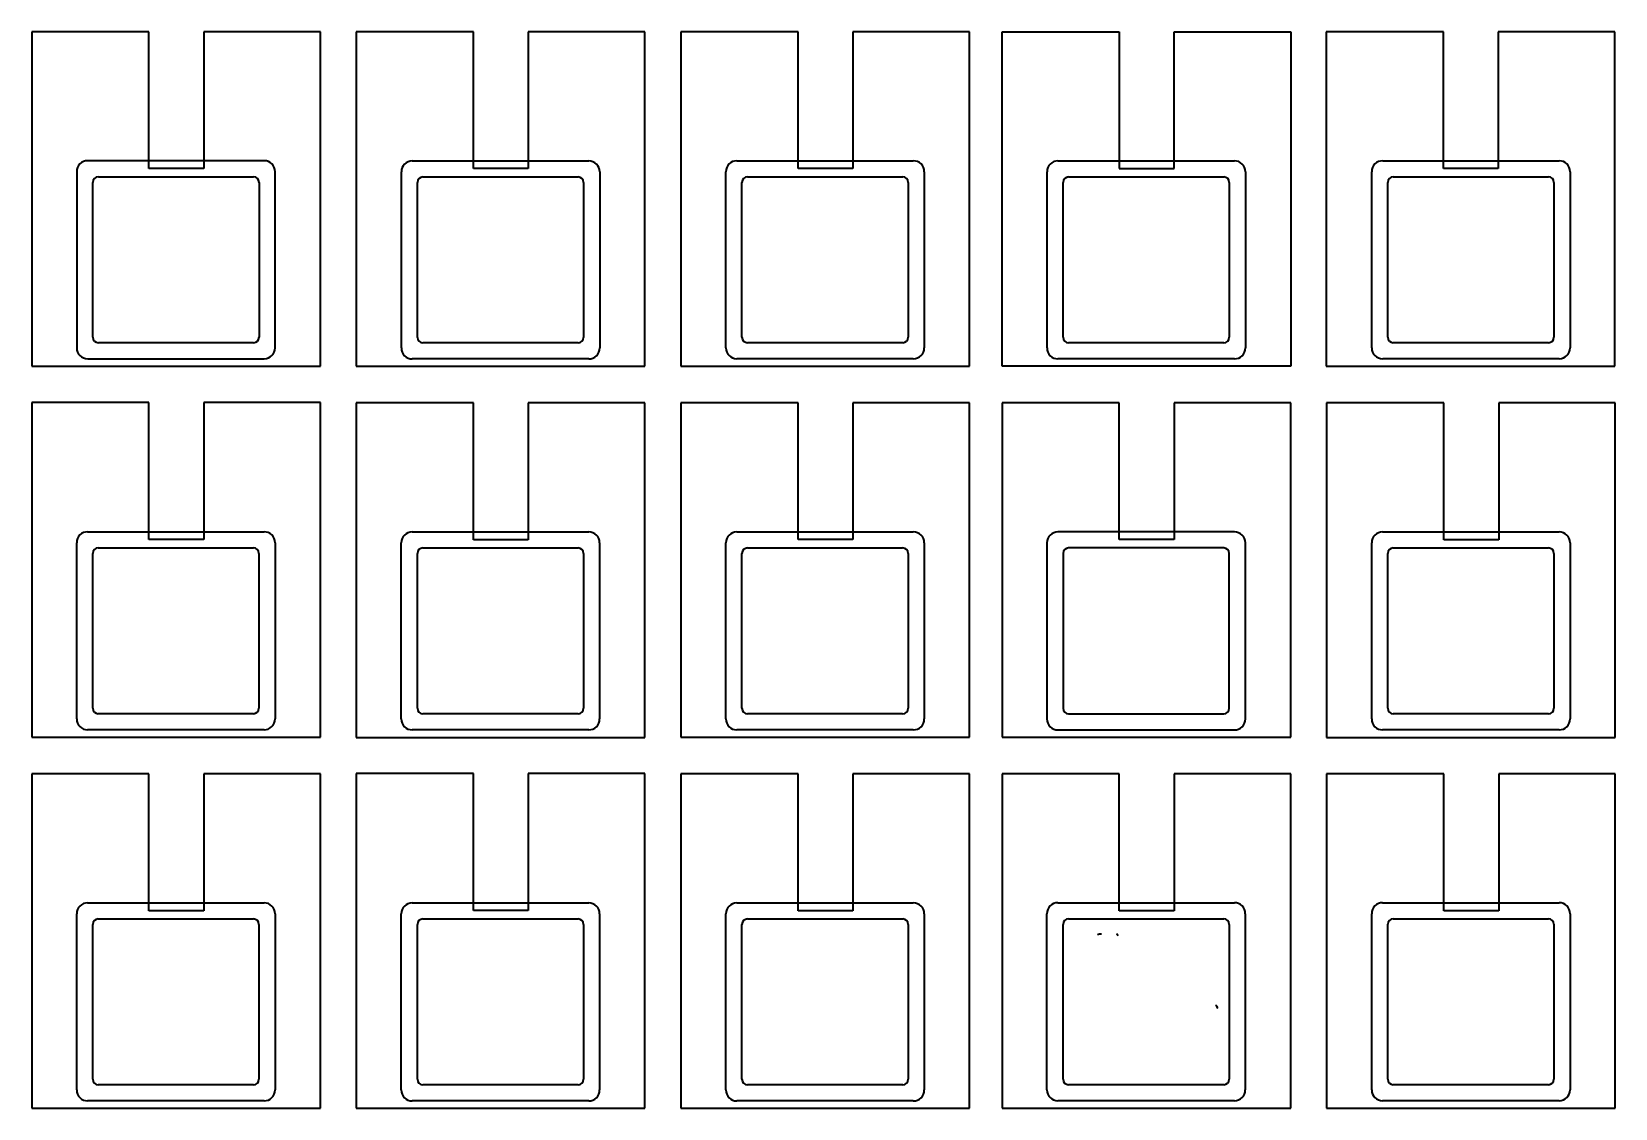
# Model space of a CAD drawing. Header units: millimetres. Extents: x -103 to 297, y 0 to 210.
# Drawn here: x -103.4 to -16.6, y 140.7 to 199.7 of the extents above; entities that cross this region are included whole.
import ezdxf

# ---------------------------------------------------------------- set-up
doc = ezdxf.new("R2010")
doc.units = ezdxf.units.MM
doc.layers.get('0').update_dxf_attribs({"lineweight": 25})
doc.layers.add('_Beschriftung', color=7, linetype='Continuous')
doc.layers.add('Beschnitt', color=7, linetype='Continuous')

# ---------------------------------------------------------------- blocks, each defined once
blk = doc.blocks.new('SE7')
at = {"layer": 'Beschnitt', "color": 7, "linetype": 'Continuous', "lineweight": 35}
for p, q in [((90.686, 128.165), (84.263, 128.165)), ((84.263, 128.165), (84.263, 109.845)), ((90.686, 120.667), (90.686, 128.165)), ((93.686, 128.165), (93.686, 120.667)), ((100.076, 128.165), (93.686, 128.165)), ((100.076, 109.845), (100.076, 128.165)), ((93.686, 120.667), (90.686, 120.667)), ((84.263, 109.845), (100.076, 109.845))]:
    blk.add_line(p, q, dxfattribs=at)
blk = doc.blocks.new('SE6')
at = {"layer": 'Beschnitt'}
blk.add_blockref('SE7', (0, 0), dxfattribs=at)
blk = doc.blocks.new('SE9')
at = {"layer": 'Beschnitt', "color": 7, "linetype": 'Continuous', "lineweight": 35}
for p, q in [((72.906, 128.18), (66.483, 128.18)), ((66.483, 128.18), (66.483, 109.86)), ((72.906, 120.681), (72.906, 128.18)), ((75.906, 128.18), (75.906, 120.681)), ((82.296, 128.18), (75.906, 128.18)), ((82.296, 109.86), (82.296, 128.18)), ((75.906, 120.681), (72.906, 120.681)), ((66.483, 109.86), (82.296, 109.86))]:
    blk.add_line(p, q, dxfattribs=at)
blk = doc.blocks.new('SE8')
at = {"layer": 'Beschnitt'}
blk.add_blockref('SE9', (0, 0), dxfattribs=at)
blk = doc.blocks.new('SE11')
at = {"layer": 'Beschnitt', "color": 7, "linetype": 'Continuous', "lineweight": 35}
for p, q in [((55.126, 128.166), (48.703, 128.166)), ((48.703, 128.166), (48.703, 109.846)), ((55.126, 120.667), (55.126, 128.166)), ((58.126, 128.166), (58.126, 120.667)), ((64.516, 128.166), (58.126, 128.166)), ((64.516, 109.846), (64.516, 128.166)), ((58.126, 120.667), (55.126, 120.667)), ((48.703, 109.846), (64.516, 109.846))]:
    blk.add_line(p, q, dxfattribs=at)
blk = doc.blocks.new('SE10')
at = {"layer": 'Beschnitt'}
blk.add_blockref('SE11', (0, 0), dxfattribs=at)
blk = doc.blocks.new('SE13')
at = {"layer": 'Beschnitt', "color": 7, "linetype": 'Continuous', "lineweight": 35}
for p, q in [((55.126, 148.493), (48.703, 148.493)), ((48.703, 148.493), (48.703, 130.173)), ((55.126, 140.994), (55.126, 148.493)), ((58.126, 148.493), (58.126, 140.994)), ((64.516, 148.493), (58.126, 148.493)), ((64.516, 130.173), (64.516, 148.493)), ((58.126, 140.994), (55.126, 140.994)), ((48.703, 130.173), (64.516, 130.173))]:
    blk.add_line(p, q, dxfattribs=at)
blk = doc.blocks.new('SE12')
at = {"layer": 'Beschnitt'}
blk.add_blockref('SE13', (0, 0), dxfattribs=at)
blk = doc.blocks.new('SE15')
at = {"layer": 'Beschnitt', "color": 7, "linetype": 'Continuous', "lineweight": 35}
for p, q in [((72.906, 148.478), (66.483, 148.478)), ((66.483, 148.478), (66.483, 130.158)), ((72.906, 140.98), (72.906, 148.478)), ((75.906, 148.478), (75.906, 140.98)), ((82.296, 148.478), (75.906, 148.478)), ((82.296, 130.158), (82.296, 148.478)), ((75.906, 140.98), (72.906, 140.98)), ((66.483, 130.158), (82.296, 130.158))]:
    blk.add_line(p, q, dxfattribs=at)
blk = doc.blocks.new('SE14')
at = {"layer": 'Beschnitt'}
blk.add_blockref('SE15', (0, 0), dxfattribs=at)
blk = doc.blocks.new('SE17')
at = {"layer": 'Beschnitt', "color": 7, "linetype": 'Continuous', "lineweight": 35}
for p, q in [((90.686, 148.487), (84.263, 148.487)), ((84.263, 148.487), (84.263, 130.167)), ((90.686, 140.989), (90.686, 148.487)), ((93.686, 148.487), (93.686, 140.989)), ((100.076, 148.487), (93.686, 148.487)), ((100.076, 130.167), (100.076, 148.487)), ((93.686, 140.989), (90.686, 140.989)), ((84.263, 130.167), (100.076, 130.167))]:
    blk.add_line(p, q, dxfattribs=at)
blk = doc.blocks.new('SE16')
at = {"layer": 'Beschnitt'}
blk.add_blockref('SE17', (0, 0), dxfattribs=at)
blk = doc.blocks.new('SE19')
at = {"layer": 'Beschnitt', "color": 7, "linetype": 'Continuous', "lineweight": 35}
for p, q in [((90.686, 168.807), (84.263, 168.807)), ((84.263, 168.807), (84.263, 150.487)), ((90.686, 161.308), (90.686, 168.807)), ((93.686, 168.807), (93.686, 161.308)), ((100.076, 168.807), (93.686, 168.807)), ((100.076, 150.487), (100.076, 168.807)), ((93.686, 161.308), (90.686, 161.308)), ((84.263, 150.487), (100.076, 150.487))]:
    blk.add_line(p, q, dxfattribs=at)
blk = doc.blocks.new('SE18')
at = {"layer": 'Beschnitt'}
blk.add_blockref('SE19', (0, 0), dxfattribs=at)
blk = doc.blocks.new('SE21')
at = {"layer": 'Beschnitt', "color": 7, "linetype": 'Continuous', "lineweight": 35}
for p, q in [((66.483, 168.81), (66.483, 150.49)), ((72.906, 168.81), (66.483, 168.81)), ((72.906, 161.311), (72.906, 168.81)), ((82.296, 168.81), (75.906, 168.81)), ((75.906, 168.81), (75.906, 161.311)), ((82.296, 150.49), (82.296, 168.81)), ((75.906, 161.311), (72.906, 161.311)), ((66.483, 150.49), (82.296, 150.49))]:
    blk.add_line(p, q, dxfattribs=at)
blk = doc.blocks.new('SE20')
at = {"layer": 'Beschnitt'}
blk.add_blockref('SE21', (0, 0), dxfattribs=at)
blk = doc.blocks.new('SE23')
at = {"layer": 'Beschnitt', "color": 7, "linetype": 'Continuous', "lineweight": 35}
for p, q in [((48.703, 168.808), (48.703, 150.488)), ((55.126, 168.808), (48.703, 168.808)), ((55.126, 161.309), (55.126, 168.808)), ((64.516, 168.808), (58.126, 168.808)), ((58.126, 168.808), (58.126, 161.309)), ((64.516, 150.488), (64.516, 168.808)), ((58.126, 161.309), (55.126, 161.309)), ((48.703, 150.488), (64.516, 150.488))]:
    blk.add_line(p, q, dxfattribs=at)
blk = doc.blocks.new('SE22')
at = {"layer": 'Beschnitt'}
blk.add_blockref('SE23', (0, 0), dxfattribs=at)
blk = doc.blocks.new('SE25')
at = {"layer": '_Beschriftung', "color": 7, "linetype": 'Continuous', "lineweight": 35}
for p, q in [((51.768, 141.42), (61.432, 141.42)), ((51.168, 131.172), (51.168, 140.82)), ((62.032, 140.82), (62.032, 131.172)), ((61.432, 130.572), (51.768, 130.572))]:
    blk.add_line(p, q, dxfattribs=at)
for centre, start, end in [((51.768, 140.82), 90, 180), ((61.432, 140.82), 0, 90), ((51.768, 131.172), 180, 270), ((61.432, 131.172), 270, 0)]:
    blk.add_arc(centre, 0.6, start, end, dxfattribs=at)
blk = doc.blocks.new('SE24')
at = {"layer": '_Beschriftung'}
blk.add_blockref('SE25', (0, 0), dxfattribs=at)
blk = doc.blocks.new('SE27')
at = {"layer": '_Beschriftung', "color": 7, "linetype": 'Continuous', "lineweight": 35}
for p, q in [((52.35, 140.538), (60.85, 140.538)), ((52.05, 131.754), (52.05, 140.238)), ((61.15, 140.238), (61.15, 131.754)), ((60.85, 131.454), (52.35, 131.454))]:
    blk.add_line(p, q, dxfattribs=at)
for centre, start, end in [((52.35, 140.238), 90, 180), ((60.85, 140.238), 0, 90), ((52.35, 131.754), 180, 270), ((60.85, 131.754), 270, 0)]:
    blk.add_arc(centre, 0.3, start, end, dxfattribs=at)
blk = doc.blocks.new('SE26')
at = {"layer": '_Beschriftung'}
blk.add_blockref('SE27', (0, 0), dxfattribs=at)
blk = doc.blocks.new('SE29')
at = {"layer": '_Beschriftung', "color": 7, "linetype": 'Continuous', "lineweight": 35}
for p, q in [((87.91, 140.537), (96.41, 140.537)), ((87.61, 131.753), (87.61, 140.237)), ((96.71, 140.237), (96.71, 131.753)), ((96.41, 131.453), (87.91, 131.453))]:
    blk.add_line(p, q, dxfattribs=at)
for centre, start, end in [((87.91, 140.237), 90, 180), ((96.41, 140.237), 0, 90), ((87.91, 131.753), 180, 270), ((96.41, 131.753), 270, 0)]:
    blk.add_arc(centre, 0.3, start, end, dxfattribs=at)
blk = doc.blocks.new('SE28')
at = {"layer": '_Beschriftung'}
blk.add_blockref('SE29', (0, 0), dxfattribs=at)
blk = doc.blocks.new('SE31')
at = {"layer": '_Beschriftung', "color": 7, "linetype": 'Continuous', "lineweight": 35}
for p, q in [((87.328, 141.419), (96.992, 141.419)), ((86.728, 131.171), (86.728, 140.819)), ((97.592, 140.819), (97.592, 131.171)), ((96.992, 130.571), (87.328, 130.571))]:
    blk.add_line(p, q, dxfattribs=at)
for centre, start, end in [((87.328, 140.819), 90, 180), ((96.992, 140.819), 0, 90), ((87.328, 131.171), 180, 270), ((96.992, 131.171), 270, 0)]:
    blk.add_arc(centre, 0.6, start, end, dxfattribs=at)
blk = doc.blocks.new('SE30')
at = {"layer": '_Beschriftung'}
blk.add_blockref('SE31', (0, 0), dxfattribs=at)
blk = doc.blocks.new('SE33')
at = {"layer": '_Beschriftung', "color": 7, "linetype": 'Continuous', "lineweight": 35}
for p, q in [((51.768, 121.101), (61.433, 121.101)), ((51.168, 110.853), (51.168, 120.501)), ((62.033, 120.501), (62.033, 110.853)), ((61.433, 110.253), (51.768, 110.253))]:
    blk.add_line(p, q, dxfattribs=at)
for centre, start, end in [((51.768, 120.501), 90, 180), ((61.433, 120.501), 0, 90), ((51.768, 110.853), 180, 270), ((61.433, 110.853), 270, 0)]:
    blk.add_arc(centre, 0.6, start, end, dxfattribs=at)
blk = doc.blocks.new('SE32')
at = {"layer": '_Beschriftung'}
blk.add_blockref('SE33', (0, 0), dxfattribs=at)
blk = doc.blocks.new('SE35')
at = {"layer": '_Beschriftung', "color": 7, "linetype": 'Continuous', "lineweight": 35}
for p, q in [((52.05, 111.435), (52.05, 119.919)), ((52.35, 120.219), (60.851, 120.219)), ((61.151, 119.919), (61.151, 111.435)), ((60.851, 111.135), (52.35, 111.135))]:
    blk.add_line(p, q, dxfattribs=at)
for centre, start, end in [((52.35, 119.919), 90, 180), ((60.851, 119.919), 0, 90), ((52.35, 111.435), 180, 270), ((60.851, 111.435), 270, 0)]:
    blk.add_arc(centre, 0.3, start, end, dxfattribs=at)
blk = doc.blocks.new('SE34')
at = {"layer": '_Beschriftung'}
blk.add_blockref('SE35', (0, 0), dxfattribs=at)
blk = doc.blocks.new('SE37')
at = {"layer": '_Beschriftung', "color": 7, "linetype": 'Continuous', "lineweight": 35}
for p, q in [((87.328, 121.099), (96.992, 121.099)), ((86.728, 110.851), (86.728, 120.499)), ((97.592, 120.499), (97.592, 110.851)), ((96.992, 110.251), (87.328, 110.251))]:
    blk.add_line(p, q, dxfattribs=at)
for centre, start, end in [((87.328, 120.499), 90, 180), ((96.992, 120.499), 0, 90), ((87.328, 110.851), 180, 270), ((96.992, 110.851), 270, 0)]:
    blk.add_arc(centre, 0.6, start, end, dxfattribs=at)
blk = doc.blocks.new('SE36')
at = {"layer": '_Beschriftung'}
blk.add_blockref('SE37', (0, 0), dxfattribs=at)
blk = doc.blocks.new('SE39')
at = {"layer": '_Beschriftung', "color": 7, "linetype": 'Continuous', "lineweight": 35}
for p, q in [((87.61, 111.433), (87.61, 119.917)), ((87.91, 120.217), (96.411, 120.217)), ((96.711, 119.917), (96.711, 111.433)), ((96.411, 111.133), (87.91, 111.133))]:
    blk.add_line(p, q, dxfattribs=at)
for centre, start, end in [((87.91, 119.917), 90, 180), ((96.411, 119.917), 0, 90), ((87.91, 111.433), 180, 270), ((96.411, 111.433), 270, 0)]:
    blk.add_arc(centre, 0.3, start, end, dxfattribs=at)
blk = doc.blocks.new('SE38')
at = {"layer": '_Beschriftung'}
blk.add_blockref('SE39', (0, 0), dxfattribs=at)
blk = doc.blocks.new('SE41')
at = {"layer": '_Beschriftung', "color": 7, "linetype": 'Continuous', "lineweight": 35}
for p, q in [((61.437, 161.74), (51.773, 161.74)), ((51.173, 161.14), (51.173, 151.492)), ((62.037, 151.492), (62.037, 161.14)), ((51.773, 150.892), (61.437, 150.892))]:
    blk.add_line(p, q, dxfattribs=at)
for centre, start, end in [((51.773, 161.14), 90, 180), ((61.437, 161.14), 0, 90), ((51.773, 151.492), 180, 270), ((61.437, 151.492), 270, 0)]:
    blk.add_arc(centre, 0.6, start, end, dxfattribs=at)
blk = doc.blocks.new('SE40')
at = {"layer": '_Beschriftung'}
blk.add_blockref('SE41', (0, 0), dxfattribs=at)
blk = doc.blocks.new('SE43')
at = {"layer": '_Beschriftung', "color": 7, "linetype": 'Continuous', "lineweight": 35}
for p, q in [((52.055, 152.074), (52.055, 160.558)), ((52.355, 160.858), (60.855, 160.858)), ((61.155, 160.558), (61.155, 152.074)), ((60.855, 151.774), (52.355, 151.774))]:
    blk.add_line(p, q, dxfattribs=at)
for centre, start, end in [((52.355, 160.558), 90, 180), ((60.855, 160.558), 0, 90), ((52.355, 152.074), 180, 270), ((60.855, 152.074), 270, 0)]:
    blk.add_arc(centre, 0.3, start, end, dxfattribs=at)
blk = doc.blocks.new('SE42')
at = {"layer": '_Beschriftung'}
blk.add_blockref('SE43', (0, 0), dxfattribs=at)
blk = doc.blocks.new('SE45')
at = {"layer": '_Beschriftung', "color": 7, "linetype": 'Continuous', "lineweight": 35}
for p, q in [((87.328, 161.739), (96.992, 161.739)), ((86.728, 151.491), (86.728, 161.139)), ((97.592, 161.139), (97.592, 151.491)), ((96.992, 150.891), (87.328, 150.891))]:
    blk.add_line(p, q, dxfattribs=at)
for centre, start, end in [((87.328, 161.139), 90, 180), ((96.992, 161.139), 0, 90), ((87.328, 151.491), 180, 270), ((96.992, 151.491), 270, 0)]:
    blk.add_arc(centre, 0.6, start, end, dxfattribs=at)
blk = doc.blocks.new('SE44')
at = {"layer": '_Beschriftung'}
blk.add_blockref('SE45', (0, 0), dxfattribs=at)
blk = doc.blocks.new('SE47')
at = {"layer": '_Beschriftung', "color": 7, "linetype": 'Continuous', "lineweight": 35}
for p, q in [((87.61, 152.073), (87.61, 160.557)), ((87.91, 160.857), (96.411, 160.857)), ((96.711, 160.557), (96.711, 152.073)), ((96.411, 151.773), (87.91, 151.773))]:
    blk.add_line(p, q, dxfattribs=at)
for centre, start, end in [((87.91, 160.557), 90, 180), ((96.411, 160.557), 0, 90), ((87.91, 152.073), 180, 270), ((96.411, 152.073), 270, 0)]:
    blk.add_arc(centre, 0.3, start, end, dxfattribs=at)
blk = doc.blocks.new('SE46')
at = {"layer": '_Beschriftung'}
blk.add_blockref('SE47', (0, 0), dxfattribs=at)
blk = doc.blocks.new('SE57')
at = {"layer": '_Beschriftung', "color": 7, "linetype": 'Continuous', "lineweight": 35}
for p, q in [((70.13, 140.537), (78.631, 140.537)), ((69.83, 131.753), (69.83, 140.237)), ((78.931, 140.237), (78.931, 131.753)), ((78.631, 131.453), (70.13, 131.453))]:
    blk.add_line(p, q, dxfattribs=at)
for centre, start, end in [((70.13, 140.237), 90, 180), ((78.631, 140.237), 0, 90), ((70.13, 131.753), 180, 270), ((78.631, 131.753), 270, 0)]:
    blk.add_arc(centre, 0.3, start, end, dxfattribs=at)
blk = doc.blocks.new('SE56')
at = {"layer": '_Beschriftung'}
blk.add_blockref('SE57', (0, 0), dxfattribs=at)
blk = doc.blocks.new('SE59')
at = {"layer": '_Beschriftung', "color": 7, "linetype": 'Continuous', "lineweight": 35}
for p, q in [((69.548, 141.419), (79.213, 141.419)), ((68.948, 131.171), (68.948, 140.819)), ((79.813, 140.819), (79.813, 131.171)), ((79.213, 130.571), (69.548, 130.571))]:
    blk.add_line(p, q, dxfattribs=at)
for centre, start, end in [((69.548, 140.819), 90, 180), ((79.213, 140.819), 0, 90), ((69.548, 131.171), 180, 270), ((79.213, 131.171), 270, 0)]:
    blk.add_arc(centre, 0.6, start, end, dxfattribs=at)
blk = doc.blocks.new('SE58')
at = {"layer": '_Beschriftung'}
blk.add_blockref('SE59', (0, 0), dxfattribs=at)
blk = doc.blocks.new('SE61')
at = {"layer": '_Beschriftung', "color": 7, "linetype": 'Continuous', "lineweight": 35}
for p, q in [((69.83, 111.434), (69.83, 119.918)), ((70.13, 120.218), (78.63, 120.218)), ((78.93, 119.918), (78.93, 111.434)), ((78.63, 111.134), (70.13, 111.134))]:
    blk.add_line(p, q, dxfattribs=at)
for centre, start, end in [((70.13, 119.918), 90, 180), ((78.63, 119.918), 0, 90), ((70.13, 111.434), 180, 270), ((78.63, 111.434), 270, 0)]:
    blk.add_arc(centre, 0.3, start, end, dxfattribs=at)
blk = doc.blocks.new('SE60')
at = {"layer": '_Beschriftung'}
blk.add_blockref('SE61', (0, 0), dxfattribs=at)
blk = doc.blocks.new('SE63')
at = {"layer": '_Beschriftung', "color": 7, "linetype": 'Continuous', "lineweight": 35}
for p, q in [((69.548, 121.1), (79.212, 121.1)), ((68.948, 110.852), (68.948, 120.5)), ((79.812, 120.5), (79.812, 110.852)), ((79.212, 110.252), (69.548, 110.252))]:
    blk.add_line(p, q, dxfattribs=at)
for centre, start, end in [((69.548, 120.5), 90, 180), ((79.212, 120.5), 0, 90), ((69.548, 110.852), 180, 270), ((79.212, 110.852), 270, 0)]:
    blk.add_arc(centre, 0.6, start, end, dxfattribs=at)
blk = doc.blocks.new('SE62')
at = {"layer": '_Beschriftung'}
blk.add_blockref('SE63', (0, 0), dxfattribs=at)
blk = doc.blocks.new('SE65')
at = {"layer": '_Beschriftung', "color": 7, "linetype": 'Continuous', "lineweight": 35}
for p, q in [((69.551, 161.735), (79.215, 161.735)), ((68.951, 151.487), (68.951, 161.135)), ((79.815, 161.135), (79.815, 151.487)), ((79.215, 150.887), (69.551, 150.887))]:
    blk.add_line(p, q, dxfattribs=at)
for centre, start, end in [((69.551, 161.135), 90, 180), ((79.215, 161.135), 0, 90), ((69.551, 151.487), 180, 270), ((79.215, 151.487), 270, 0)]:
    blk.add_arc(centre, 0.6, start, end, dxfattribs=at)
blk = doc.blocks.new('SE64')
at = {"layer": '_Beschriftung'}
blk.add_blockref('SE65', (0, 0), dxfattribs=at)
blk = doc.blocks.new('SE67')
at = {"layer": '_Beschriftung', "color": 7, "linetype": 'Continuous', "lineweight": 35}
for p, q in [((69.832, 152.069), (69.832, 160.553)), ((70.132, 160.853), (78.633, 160.853)), ((78.933, 160.553), (78.933, 152.069)), ((78.633, 151.769), (70.132, 151.769))]:
    blk.add_line(p, q, dxfattribs=at)
for centre, start, end in [((70.132, 160.553), 90, 180), ((78.633, 160.553), 0, 90), ((70.132, 152.069), 180, 270), ((78.633, 152.069), 270, 0)]:
    blk.add_arc(centre, 0.3, start, end, dxfattribs=at)
blk = doc.blocks.new('SE66')
at = {"layer": '_Beschriftung'}
blk.add_blockref('SE67', (0, 0), dxfattribs=at)
blk = doc.blocks.new('SE73')
at = {"layer": 'Beschnitt', "color": 7, "linetype": 'Continuous', "lineweight": 35}
for p, q in [((126.034, 168.808), (119.611, 168.808)), ((119.611, 168.808), (119.611, 150.488)), ((126.034, 161.309), (126.034, 168.808)), ((135.424, 168.808), (129.034, 168.808)), ((129.034, 168.808), (129.034, 161.309)), ((135.424, 150.488), (135.424, 168.808)), ((129.034, 161.309), (126.034, 161.309)), ((119.611, 150.488), (135.424, 150.488))]:
    blk.add_line(p, q, dxfattribs=at)
blk = doc.blocks.new('SE72')
at = {"layer": 'Beschnitt'}
blk.add_blockref('SE73', (0, 0), dxfattribs=at)
blk = doc.blocks.new('SE75')
at = {"layer": 'Beschnitt', "color": 7, "linetype": 'Continuous', "lineweight": 35}
for p, q in [((119.633, 148.477), (119.633, 130.157)), ((126.056, 148.477), (119.633, 148.477)), ((126.056, 140.978), (126.056, 148.477)), ((135.446, 148.477), (129.056, 148.477)), ((129.056, 148.477), (129.056, 140.978)), ((135.446, 130.157), (135.446, 148.477)), ((129.056, 140.978), (126.056, 140.978)), ((119.633, 130.157), (135.446, 130.157))]:
    blk.add_line(p, q, dxfattribs=at)
blk = doc.blocks.new('SE74')
at = {"layer": 'Beschnitt'}
blk.add_blockref('SE75', (0, 0), dxfattribs=at)
blk = doc.blocks.new('SE77')
at = {"layer": 'Beschnitt', "color": 7, "linetype": 'Continuous', "lineweight": 35}
for p, q in [((101.853, 148.488), (101.853, 130.168)), ((108.276, 148.488), (101.853, 148.488)), ((108.276, 140.989), (108.276, 148.488)), ((117.666, 148.488), (111.276, 148.488)), ((111.276, 148.488), (111.276, 140.989)), ((117.666, 130.168), (117.666, 148.488)), ((111.276, 140.989), (108.276, 140.989)), ((101.853, 130.168), (117.666, 130.168))]:
    blk.add_line(p, q, dxfattribs=at)
blk = doc.blocks.new('SE76')
at = {"layer": 'Beschnitt'}
blk.add_blockref('SE77', (0, 0), dxfattribs=at)
blk = doc.blocks.new('SE79')
at = {"layer": 'Beschnitt', "color": 7, "linetype": 'Continuous', "lineweight": 35}
for p, q in [((108.276, 128.167), (101.853, 128.167)), ((101.853, 128.167), (101.853, 109.847)), ((108.276, 120.669), (108.276, 128.167)), ((111.276, 128.167), (111.276, 120.669)), ((117.666, 128.167), (111.276, 128.167)), ((117.666, 109.847), (117.666, 128.167)), ((111.276, 120.669), (108.276, 120.669)), ((101.853, 109.847), (117.666, 109.847))]:
    blk.add_line(p, q, dxfattribs=at)
blk = doc.blocks.new('SE78')
at = {"layer": 'Beschnitt'}
blk.add_blockref('SE79', (0, 0), dxfattribs=at)
blk = doc.blocks.new('SE81')
at = {"layer": 'Beschnitt', "color": 7, "linetype": 'Continuous', "lineweight": 35}
for p, q in [((126.056, 128.167), (119.633, 128.167)), ((119.633, 128.167), (119.633, 109.847)), ((126.056, 120.669), (126.056, 128.167)), ((129.056, 128.167), (129.056, 120.669)), ((135.446, 128.167), (129.056, 128.167)), ((135.446, 109.847), (135.446, 128.167)), ((129.056, 120.669), (126.056, 120.669)), ((119.633, 109.847), (135.446, 109.847))]:
    blk.add_line(p, q, dxfattribs=at)
blk = doc.blocks.new('SE80')
at = {"layer": 'Beschnitt'}
blk.add_blockref('SE81', (0, 0), dxfattribs=at)
blk = doc.blocks.new('SE87')
at = {"layer": '_Beschriftung', "color": 7, "linetype": 'Continuous', "lineweight": 35}
for p, q in [((104.918, 161.738), (114.582, 161.738)), ((104.318, 151.49), (104.318, 161.138)), ((115.182, 161.138), (115.182, 151.49)), ((114.582, 150.89), (104.918, 150.89))]:
    blk.add_line(p, q, dxfattribs=at)
for centre, start, end in [((104.918, 161.138), 90, 180), ((114.582, 161.138), 0, 90), ((104.918, 151.49), 180, 270), ((114.582, 151.49), 270, 0)]:
    blk.add_arc(centre, 0.6, start, end, dxfattribs=at)
blk = doc.blocks.new('SE86')
at = {"layer": '_Beschriftung'}
blk.add_blockref('SE87', (0, 0), dxfattribs=at)
blk = doc.blocks.new('SE89')
at = {"layer": '_Beschriftung', "color": 7, "linetype": 'Continuous', "lineweight": 35}
for p, q in [((105.2, 152.072), (105.2, 160.556)), ((105.5, 160.856), (114, 160.856)), ((114.3, 160.556), (114.3, 152.072)), ((114, 151.772), (105.5, 151.772))]:
    blk.add_line(p, q, dxfattribs=at)
for centre, start, end in [((105.5, 160.556), 90, 180), ((114, 160.556), 0, 90), ((105.5, 152.072), 180, 270), ((114, 152.072), 270, 0)]:
    blk.add_arc(centre, 0.3, start, end, dxfattribs=at)
blk = doc.blocks.new('SE88')
at = {"layer": '_Beschriftung'}
blk.add_blockref('SE89', (0, 0), dxfattribs=at)
blk = doc.blocks.new('SE91')
at = {"layer": '_Beschriftung', "color": 7, "linetype": 'Continuous', "lineweight": 35}
for p, q in [((122.704, 161.739), (132.368, 161.739)), ((122.104, 151.491), (122.104, 161.139)), ((132.968, 161.139), (132.968, 151.491)), ((132.368, 150.891), (122.704, 150.891))]:
    blk.add_line(p, q, dxfattribs=at)
for centre, start, end in [((122.704, 161.139), 90, 180), ((132.368, 161.139), 0, 90), ((122.704, 151.491), 180, 270), ((132.368, 151.491), 270, 0)]:
    blk.add_arc(centre, 0.6, start, end, dxfattribs=at)
blk = doc.blocks.new('SE90')
at = {"layer": '_Beschriftung'}
blk.add_blockref('SE91', (0, 0), dxfattribs=at)
blk = doc.blocks.new('SE93')
at = {"layer": '_Beschriftung', "color": 7, "linetype": 'Continuous', "lineweight": 35}
for p, q in [((122.986, 152.073), (122.986, 160.557)), ((123.286, 160.857), (131.786, 160.857)), ((132.086, 160.557), (132.086, 152.073)), ((131.786, 151.773), (123.286, 151.773))]:
    blk.add_line(p, q, dxfattribs=at)
for centre, start, end in [((123.286, 160.557), 90, 180), ((131.786, 160.557), 0, 90), ((123.286, 152.073), 180, 270), ((131.786, 152.073), 270, 0)]:
    blk.add_arc(centre, 0.3, start, end, dxfattribs=at)
blk = doc.blocks.new('SE92')
at = {"layer": '_Beschriftung'}
blk.add_blockref('SE93', (0, 0), dxfattribs=at)
blk = doc.blocks.new('SE95')
at = {"layer": '_Beschriftung', "color": 7, "linetype": 'Continuous', "lineweight": 35}
for p, q in [((114.58, 141.418), (104.916, 141.418)), ((104.316, 140.818), (104.316, 131.17)), ((115.18, 131.17), (115.18, 140.818)), ((104.916, 130.57), (114.58, 130.57))]:
    blk.add_line(p, q, dxfattribs=at)
for centre, start, end in [((104.916, 140.818), 90, 180), ((114.58, 140.818), 0, 90), ((104.916, 131.17), 180, 270), ((114.58, 131.17), 270, 0)]:
    blk.add_arc(centre, 0.6, start, end, dxfattribs=at)
blk = doc.blocks.new('SE94')
at = {"layer": '_Beschriftung'}
blk.add_blockref('SE95', (0, 0), dxfattribs=at)
blk = doc.blocks.new('SE97')
at = {"layer": '_Beschriftung', "color": 7, "linetype": 'Continuous', "lineweight": 35}
for p, q in [((113.998, 140.536), (105.498, 140.536)), ((105.198, 140.236), (105.198, 131.752)), ((114.298, 131.752), (114.298, 140.236)), ((105.498, 131.452), (113.998, 131.452))]:
    blk.add_line(p, q, dxfattribs=at)
for centre, start, end in [((105.498, 140.236), 90, 180), ((113.998, 140.236), 0, 90), ((105.498, 131.752), 180, 270), ((113.998, 131.752), 270, 0)]:
    blk.add_arc(centre, 0.3, start, end, dxfattribs=at)
blk = doc.blocks.new('SE96')
at = {"layer": '_Beschriftung'}
blk.add_blockref('SE97', (0, 0), dxfattribs=at)
blk = doc.blocks.new('SE99')
at = {"layer": '_Beschriftung', "color": 7, "linetype": 'Continuous', "lineweight": 35}
for p, q in [((122.702, 141.419), (132.366, 141.419)), ((122.102, 131.171), (122.102, 140.819)), ((132.966, 140.819), (132.966, 131.171)), ((132.366, 130.571), (122.702, 130.571))]:
    blk.add_line(p, q, dxfattribs=at)
for centre, start, end in [((122.702, 140.819), 90, 180), ((132.366, 140.819), 0, 90), ((122.702, 131.171), 180, 270), ((132.366, 131.171), 270, 0)]:
    blk.add_arc(centre, 0.6, start, end, dxfattribs=at)
blk = doc.blocks.new('SE98')
at = {"layer": '_Beschriftung'}
blk.add_blockref('SE99', (0, 0), dxfattribs=at)
blk = doc.blocks.new('SE101')
at = {"layer": '_Beschriftung', "color": 7, "linetype": 'Continuous', "lineweight": 35}
for p, q in [((123.284, 140.537), (131.785, 140.537)), ((122.984, 131.753), (122.984, 140.237)), ((132.085, 140.237), (132.085, 131.753)), ((131.785, 131.453), (123.284, 131.453))]:
    blk.add_line(p, q, dxfattribs=at)
for centre, start, end in [((123.284, 140.237), 90, 180), ((131.785, 140.237), 0, 90), ((123.284, 131.753), 180, 270), ((131.785, 131.753), 270, 0)]:
    blk.add_arc(centre, 0.3, start, end, dxfattribs=at)
blk = doc.blocks.new('SE100')
at = {"layer": '_Beschriftung'}
blk.add_blockref('SE101', (0, 0), dxfattribs=at)
blk = doc.blocks.new('SE107')
at = {"layer": '_Beschriftung', "color": 7, "linetype": 'Continuous', "lineweight": 35}
for p, q in [((104.914, 121.103), (114.579, 121.103)), ((104.314, 110.855), (104.314, 120.503)), ((115.179, 120.503), (115.179, 110.855)), ((114.579, 110.255), (104.914, 110.255))]:
    blk.add_line(p, q, dxfattribs=at)
for centre, start, end in [((104.914, 120.503), 90, 180), ((114.579, 120.503), 0, 90), ((104.914, 110.855), 180, 270), ((114.579, 110.855), 270, 0)]:
    blk.add_arc(centre, 0.6, start, end, dxfattribs=at)
blk = doc.blocks.new('SE106')
at = {"layer": '_Beschriftung'}
blk.add_blockref('SE107', (0, 0), dxfattribs=at)
blk = doc.blocks.new('SE109')
at = {"layer": '_Beschriftung', "color": 7, "linetype": 'Continuous', "lineweight": 35}
for p, q in [((105.196, 111.437), (105.196, 119.921)), ((105.496, 120.221), (113.997, 120.221)), ((114.297, 119.921), (114.297, 111.437)), ((113.997, 111.137), (105.496, 111.137))]:
    blk.add_line(p, q, dxfattribs=at)
for centre, start, end in [((105.496, 119.921), 90, 180), ((113.997, 119.921), 0, 90), ((105.496, 111.437), 180, 270), ((113.997, 111.437), 270, 0)]:
    blk.add_arc(centre, 0.3, start, end, dxfattribs=at)
blk = doc.blocks.new('SE108')
at = {"layer": '_Beschriftung'}
blk.add_blockref('SE109', (0, 0), dxfattribs=at)
blk = doc.blocks.new('SE111')
at = {"layer": '_Beschriftung', "color": 7, "linetype": 'Continuous', "lineweight": 35}
for p, q in [((122.701, 121.105), (132.365, 121.105)), ((122.101, 110.857), (122.101, 120.505)), ((132.965, 120.505), (132.965, 110.857)), ((132.365, 110.257), (122.701, 110.257))]:
    blk.add_line(p, q, dxfattribs=at)
for centre, start, end in [((122.701, 120.505), 90, 180), ((132.365, 120.505), 0, 90), ((122.701, 110.857), 180, 270), ((132.365, 110.857), 270, 0)]:
    blk.add_arc(centre, 0.6, start, end, dxfattribs=at)
blk = doc.blocks.new('SE110')
at = {"layer": '_Beschriftung'}
blk.add_blockref('SE111', (0, 0), dxfattribs=at)
blk = doc.blocks.new('SE113')
at = {"layer": '_Beschriftung', "color": 7, "linetype": 'Continuous', "lineweight": 35}
for p, q in [((122.982, 111.439), (122.982, 119.923)), ((123.282, 120.223), (131.783, 120.223)), ((132.083, 119.923), (132.083, 111.439)), ((131.783, 111.139), (123.282, 111.139))]:
    blk.add_line(p, q, dxfattribs=at)
for centre, start, end in [((123.282, 119.923), 90, 180), ((131.783, 119.923), 0, 90), ((123.282, 111.439), 180, 270), ((131.783, 111.439), 270, 0)]:
    blk.add_arc(centre, 0.3, start, end, dxfattribs=at)
blk = doc.blocks.new('SE112')
at = {"layer": '_Beschriftung'}
blk.add_blockref('SE113', (0, 0), dxfattribs=at)
blk = doc.blocks.new('SE115')
at = {"layer": '_Beschriftung', "color": 7, "linetype": 'Continuous', "lineweight": 35}
blk.add_arc((108.115, 119.287), 0.1, 0, 90, dxfattribs=at)
blk = doc.blocks.new('SE114')
at = {"layer": '_Beschriftung'}
blk.add_blockref('SE115', (0, 0), dxfattribs=at)
blk = doc.blocks.new('SE117')
at = {"layer": '_Beschriftung', "color": 7, "linetype": 'Continuous', "lineweight": 35}
blk.add_arc((107.299, 118.819), 0.568, 90, 112.82062, dxfattribs=at)
blk = doc.blocks.new('SE116')
at = {"layer": '_Beschriftung'}
blk.add_blockref('SE117', (0, 0), dxfattribs=at)
blk = doc.blocks.new('SE119')
at = {"layer": '_Beschriftung', "color": 7, "linetype": 'Continuous', "lineweight": 35}
blk.add_arc((113.547, 115.368), 0.1, 327.708, 90, dxfattribs=at)
blk = doc.blocks.new('SE118')
at = {"layer": '_Beschriftung'}
blk.add_blockref('SE119', (0, 0), dxfattribs=at)
blk = doc.blocks.new('SE155')
at = {"layer": 'Beschnitt', "color": 7, "linetype": 'Continuous', "lineweight": 35}
for p, q in [((101.853, 150.488), (101.853, 168.808)), ((101.853, 168.808), (108.276, 168.808)), ((108.276, 168.808), (108.276, 161.309)), ((111.276, 161.309), (111.276, 168.808)), ((111.276, 168.808), (117.666, 168.808)), ((117.666, 168.808), (117.666, 150.488)), ((108.276, 161.309), (111.276, 161.309)), ((117.666, 150.488), (101.853, 150.488))]:
    blk.add_line(p, q, dxfattribs=at)
blk = doc.blocks.new('SE154')
at = {"layer": 'Beschnitt'}
blk.add_blockref('SE155', (0, 0), dxfattribs=at)

msp = doc.modelspace()

# ---------------------------------------------------------------- block references
for name in ['SE22', 'SE20', 'SE18', 'SE154', 'SE72', 'SE40', 'SE64', 'SE44', 'SE86', 'SE90', 'SE42', 'SE66', 'SE46', 'SE88', 'SE92', 'SE12', 'SE14', 'SE16', 'SE76', 'SE74', 'SE24', 'SE58', 'SE30', 'SE94', 'SE98', 'SE26', 'SE56', 'SE28', 'SE96', 'SE100', 'SE10', 'SE8', 'SE6', 'SE78', 'SE80', 'SE32', 'SE62', 'SE36', 'SE106', 'SE110', 'SE34', 'SE60', 'SE38', 'SE108', 'SE112', 'SE116', 'SE114', 'SE118']:
    msp.add_blockref(name, (-152.066, 30.889))

doc.saveas('drawing.dxf')
